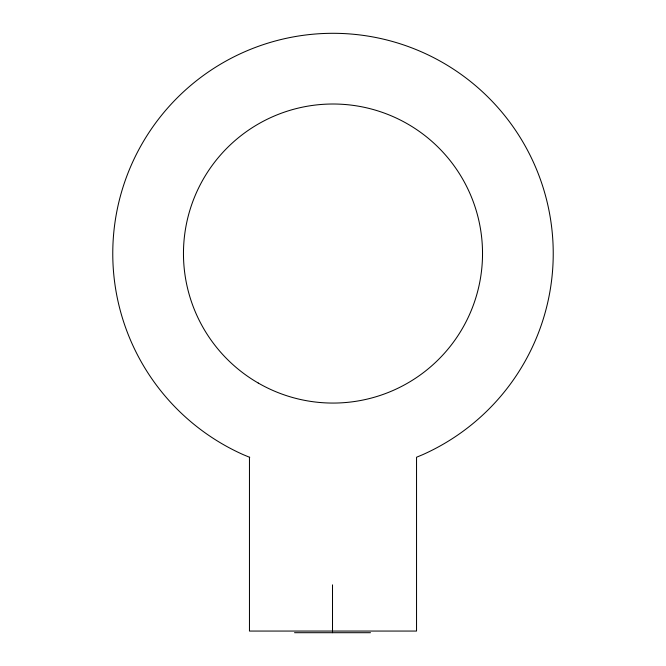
<?xml version="1.0" encoding="UTF-8"?>
<svg xmlns="http://www.w3.org/2000/svg" width="666" height="666" viewBox="0 0 666 666"><rect width="100%" height="100%" fill="white"/><g stroke="black" fill="none" stroke-linecap="round" stroke-linejoin="round"><path stroke-width="1" d="M294.538 632.7L370.479 632.7M249.75 457.351L243.423 454.728A220.238 220.238 0 0 1 159.449 117.949A220.238 220.238 0 0 1 506.551 117.949A220.238 220.238 0 0 1 422.577 454.728L416.541 457.234L416.541 631.06L249.459 631.06L249.459 457.234M332.509 584.856L332.509 632.7M258.233 383.033A149.525 149.525 0 0 0 482.525 253.538A149.525 149.525 0 0 0 258.233 124.043A149.525 149.525 0 0 0 258.233 383.033"/></g></svg>
